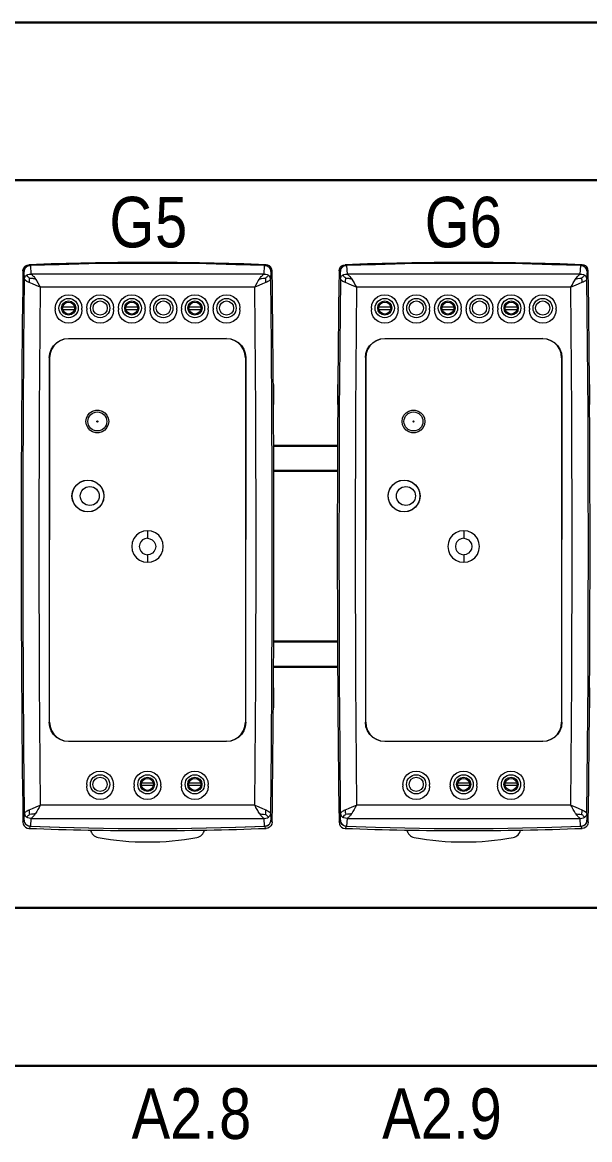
# Model space of a CAD drawing. Header units: millimetres. Extents: x -6000 to 26000, y -6000 to 26000.
# Drawn here: x 135.63 to 148.12, y -4527.28 to -4502.69 of the extents above; entities that cross this region are included whole.
import ezdxf

# ---------------------------------------------------------------- set-up
doc = ezdxf.new("R2010")
doc.units = ezdxf.units.MM
doc.header["$MEASUREMENT"] = 0
for name, color, linetype, lineweight in [('Чертеж и Рисунок_Ном._пера__1', 7, 'Continuous', 15), ('Чертеж и Рисунок_Ном._пера__21', 7, 'Continuous', 30), ('Чертеж и Рисунок_Ном._пера__7', 7, 'Continuous', 15)]:
    doc.layers.add(name, color=color, linetype=linetype, lineweight=lineweight)
doc.styles.add('СГЕНЕРИР_СТИЛЬ_1', font='')
doc.styles.get('СГЕНЕРИР_СТИЛЬ_1').set_extended_font_data('Arial Narrow')

msp = doc.modelspace()

# ---------------------------------------------------------------- linework, layer by layer
at = {"layer": 'Чертеж и Рисунок_Ном._пера__21', "color": 7, "linetype": 'Continuous', "lineweight": 30}
for p, q in [((84.398, -4502.689), (155.339, -4502.689)), ((155.339, -4506.166), (84.398, -4506.166)), ((141.162, -4512.007), (142.565, -4512.007)), ((141.164, -4512.561), (142.563, -4512.561)), ((142.565, -4516.319), (141.162, -4516.319)), ((142.567, -4516.876), (141.159, -4516.876)), ((84.398, -4522.18), (155.339, -4522.18)), ((155.339, -4525.657), (84.398, -4525.657))]:
    msp.add_line(p, q, dxfattribs=at)
at = {"layer": 'Чертеж и Рисунок_Ном._пера__7', "color": 7, "linetype": 'Continuous', "lineweight": 15}
for p, q in [((135.667, -4508.173), (135.64, -4508.16)), ((135.773, -4508.023), (135.801, -4508.036)), ((135.806, -4508.042), (135.815, -4508.229)), ((136.372, -4508.005), (136.372, -4508.014)), ((136.918, -4508), (136.918, -4507.992)), ((137.064, -4507.989), (137.064, -4507.998)), ((137.611, -4507.989), (137.611, -4507.981)), ((137.762, -4507.979), (137.762, -4507.988)), ((138.31, -4507.985), (138.31, -4507.976)), ((138.454, -4507.976), (138.455, -4507.985)), ((139.002, -4507.988), (139.002, -4507.979)), ((139.153, -4507.981), (139.153, -4507.989)), ((139.7, -4507.998), (139.7, -4507.989)), ((139.846, -4507.992), (139.846, -4508)), ((140.392, -4508.014), (140.392, -4508.005)), ((140.95, -4508.229), (140.958, -4508.042)), ((140.963, -4508.036), (140.991, -4508.023)), ((141.125, -4508.16), (141.097, -4508.173)), ((142.627, -4508.173), (142.599, -4508.16)), ((142.733, -4508.023), (142.761, -4508.036)), ((142.766, -4508.042), (142.775, -4508.229)), ((143.332, -4508.005), (143.332, -4508.014)), ((143.878, -4508), (143.878, -4507.992)), ((144.024, -4507.989), (144.024, -4507.998)), ((144.571, -4507.989), (144.571, -4507.981)), ((144.722, -4507.979), (144.722, -4507.988)), ((145.269, -4507.985), (145.269, -4507.976)), ((145.414, -4507.976), (145.414, -4507.985)), ((145.962, -4507.988), (145.962, -4507.979)), ((146.113, -4507.981), (146.113, -4507.989)), ((146.66, -4507.998), (146.66, -4507.989)), ((146.806, -4507.992), (146.806, -4508)), ((147.352, -4508.014), (147.352, -4508.005)), ((147.909, -4508.229), (147.918, -4508.042)), ((147.923, -4508.036), (147.951, -4508.023)), ((148.085, -4508.16), (148.057, -4508.173)), ((140.95, -4508.229), (135.815, -4508.229)), ((147.909, -4508.229), (142.775, -4508.229)), ((140.744, -4508.52), (136.02, -4508.52)), ((147.704, -4508.52), (142.98, -4508.52)), ((136.352, -4508.978), (136.352, -4509.02)), ((136.516, -4508.95), (136.774, -4508.95)), ((136.516, -4509.006), (136.774, -4509.006)), ((136.938, -4509.02), (136.938, -4508.978)), ((137.047, -4508.978), (137.047, -4509.02)), ((137.634, -4509.02), (137.634, -4508.978)), ((137.743, -4508.978), (137.743, -4509.02)), ((137.907, -4508.95), (138.165, -4508.95)), ((137.907, -4509.006), (138.165, -4509.006)), ((138.329, -4509.02), (138.329, -4508.978)), ((138.438, -4508.978), (138.438, -4509.02)), ((139.025, -4509.02), (139.025, -4508.978)), ((139.134, -4508.978), (139.134, -4509.02)), ((139.298, -4508.95), (139.556, -4508.95)), ((139.298, -4509.006), (139.556, -4509.006)), ((139.72, -4509.02), (139.72, -4508.978)), ((139.829, -4508.978), (139.829, -4509.02)), ((140.416, -4509.02), (140.416, -4508.978)), ((143.311, -4508.978), (143.311, -4509.02)), ((143.475, -4508.95), (143.734, -4508.95)), ((143.475, -4509.006), (143.734, -4509.006)), ((143.898, -4509.02), (143.898, -4508.978)), ((144.007, -4508.978), (144.007, -4509.02)), ((144.593, -4509.02), (144.593, -4508.978)), ((144.702, -4508.978), (144.702, -4509.02)), ((144.866, -4508.95), (145.125, -4508.95)), ((144.866, -4509.006), (145.125, -4509.006)), ((145.289, -4509.02), (145.289, -4508.978)), ((145.398, -4508.978), (145.398, -4509.02)), ((145.984, -4509.02), (145.984, -4508.978)), ((146.093, -4508.978), (146.093, -4509.02)), ((146.257, -4508.95), (146.516, -4508.95)), ((146.257, -4509.006), (146.516, -4509.006)), ((146.68, -4509.02), (146.68, -4508.978)), ((146.789, -4508.978), (146.789, -4509.02)), ((147.375, -4509.02), (147.375, -4508.978)), ((136.644, -4509.647), (140.121, -4509.647)), ((140.121, -4509.647), (136.644, -4509.655)), ((136.644, -4509.655), (136.644, -4509.647)), ((140.121, -4509.647), (140.121, -4509.655)), ((143.603, -4509.647), (147.081, -4509.647)), ((147.081, -4509.647), (143.603, -4509.655)), ((143.603, -4509.655), (143.603, -4509.647)), ((147.081, -4509.647), (147.081, -4509.655)), ((136.219, -4510.068), (136.226, -4510.072)), ((136.226, -4510.072), (136.219, -4518.096)), ((136.226, -4518.094), (136.226, -4510.072)), ((140.538, -4510.072), (140.546, -4510.068)), ((140.546, -4510.069), (140.538, -4518.094)), ((140.546, -4518.096), (140.546, -4510.069)), ((143.178, -4510.068), (143.186, -4510.072)), ((143.186, -4510.072), (143.178, -4518.096)), ((143.186, -4518.094), (143.186, -4510.072)), ((147.498, -4510.072), (147.505, -4510.068)), ((147.505, -4510.069), (147.498, -4518.094)), ((147.505, -4518.096), (147.505, -4510.069)), ((141.15, -4510.663), (141.155, -4510.663)), ((141.155, -4510.663), (141.155, -4511.1)), ((142.57, -4511.1), (142.57, -4510.663)), ((148.11, -4510.663), (148.114, -4510.663)), ((148.114, -4510.663), (148.114, -4511.1)), ((138.382, -4513.879), (138.382, -4514.046)), ((145.342, -4513.879), (145.342, -4514.046)), ((138.382, -4514.407), (138.382, -4514.574)), ((145.342, -4514.407), (145.342, -4514.574)), ((141.155, -4517.34), (141.155, -4517.777)), ((148.114, -4517.34), (148.114, -4517.777)), ((142.574, -4517.777), (142.57, -4517.777)), ((136.226, -4518.094), (136.219, -4518.097)), ((140.546, -4518.097), (140.538, -4518.094)), ((143.186, -4518.094), (143.178, -4518.097)), ((147.505, -4518.097), (147.498, -4518.094)), ((136.644, -4518.518), (136.644, -4518.511)), ((136.644, -4518.511), (140.121, -4518.511)), ((140.121, -4518.511), (136.644, -4518.518)), ((140.121, -4518.511), (140.121, -4518.518)), ((143.603, -4518.518), (143.603, -4518.511)), ((143.603, -4518.511), (147.081, -4518.511)), ((147.081, -4518.511), (143.603, -4518.518)), ((147.081, -4518.511), (147.081, -4518.518)), ((137.044, -4519.461), (137.044, -4519.503)), ((137.631, -4519.503), (137.631, -4519.461)), ((138.088, -4519.461), (138.087, -4519.503)), ((138.51, -4519.433), (138.252, -4519.433)), ((138.51, -4519.489), (138.252, -4519.489)), ((138.674, -4519.503), (138.674, -4519.461)), ((139.131, -4519.461), (139.131, -4519.503)), ((139.553, -4519.433), (139.295, -4519.433)), ((139.553, -4519.489), (139.295, -4519.489)), ((139.718, -4519.503), (139.717, -4519.461)), ((144.004, -4519.461), (144.004, -4519.503)), ((144.591, -4519.503), (144.591, -4519.461)), ((145.047, -4519.461), (145.047, -4519.503)), ((145.47, -4519.433), (145.211, -4519.433)), ((145.47, -4519.489), (145.211, -4519.489)), ((145.634, -4519.503), (145.634, -4519.461)), ((146.09, -4519.461), (146.09, -4519.503)), ((146.513, -4519.433), (146.255, -4519.433)), ((146.513, -4519.489), (146.255, -4519.489)), ((146.677, -4519.503), (146.677, -4519.461)), ((140.744, -4519.919), (136.02, -4519.919)), ((147.704, -4519.919), (142.98, -4519.919)), ((135.668, -4520.251), (135.674, -4520.103)), ((135.815, -4520.21), (135.807, -4520.382)), ((135.815, -4520.21), (140.95, -4520.21)), ((140.958, -4520.382), (140.95, -4520.21)), ((141.09, -4520.103), (141.097, -4520.251)), ((142.627, -4520.251), (142.634, -4520.103)), ((142.774, -4520.21), (142.766, -4520.382)), ((142.774, -4520.21), (147.909, -4520.21)), ((147.917, -4520.382), (147.909, -4520.21)), ((148.05, -4520.103), (148.056, -4520.251)), ((135.64, -4520.293), (135.668, -4520.251)), ((141.097, -4520.251), (141.125, -4520.293)), ((142.599, -4520.293), (142.627, -4520.251)), ((148.056, -4520.251), (148.085, -4520.293))]:
    msp.add_line(p, q, dxfattribs=at)
at = {"layer": 'Чертеж и Рисунок_Ном._пера__7', "color": 7, "linetype": 'Continuous', "lineweight": 15, "flags": 128}
for points in [[(135.64, -4508.16), (135.647, -4508.118), (135.666, -4508.081), (135.695, -4508.051), (135.732, -4508.031), (135.773, -4508.023)], [(135.667, -4508.173), (135.67, -4508.148), (135.677, -4508.123), (135.689, -4508.099), (135.707, -4508.078)], [(135.709, -4508.08), (135.699, -4508.09), (135.691, -4508.101), (135.684, -4508.113), (135.678, -4508.125), (135.673, -4508.137), (135.67, -4508.149), (135.668, -4508.161), (135.667, -4508.173)], [(135.675, -4508.336), (135.672, -4508.282), (135.67, -4508.227), (135.667, -4508.173)], [(135.707, -4508.078), (135.717, -4508.068), (135.728, -4508.06), (135.74, -4508.053), (135.752, -4508.047), (135.764, -4508.042), (135.777, -4508.039), (135.789, -4508.037), (135.801, -4508.036)], [(135.806, -4508.042), (135.781, -4508.044), (135.756, -4508.051), (135.731, -4508.063), (135.709, -4508.08)], [(135.731, -4508.06), (135.719, -4508.067), (135.71, -4508.074)], [(135.715, -4508.074), (135.727, -4508.063)], [(135.735, -4508.058), (135.752, -4508.049), (135.768, -4508.043), (135.784, -4508.039), (135.803, -4508.038)], [(135.801, -4508.036), (136.44, -4508.015), (137.086, -4507.999), (137.733, -4507.99), (138.058, -4507.987), (138.382, -4507.986), (138.707, -4507.987), (139.031, -4507.99), (139.679, -4507.999), (140.324, -4508.015), (140.963, -4508.036)], [(140.958, -4508.042), (140.32, -4508.02), (139.676, -4508.005), (139.03, -4507.995), (138.706, -4507.993), (138.382, -4507.992), (138.058, -4507.993), (137.734, -4507.995), (137.088, -4508.005), (136.444, -4508.02), (135.806, -4508.042)], [(141.056, -4508.08), (141.045, -4508.071), (141.034, -4508.063), (141.022, -4508.057), (141.009, -4508.051), (140.996, -4508.047), (140.983, -4508.044), (140.971, -4508.042), (140.958, -4508.042)], [(140.962, -4508.038), (140.98, -4508.039), (140.996, -4508.043), (141.013, -4508.049), (141.029, -4508.058)], [(140.963, -4508.036), (140.988, -4508.039), (141.013, -4508.047), (141.037, -4508.06), (141.058, -4508.078)], [(141.125, -4508.16), (141.118, -4508.118), (141.099, -4508.081), (141.07, -4508.051), (141.032, -4508.031), (140.991, -4508.023)], [(141.058, -4508.078), (141.049, -4508.07), (141.04, -4508.064), (141.029, -4508.058)], [(141.05, -4508.074), (141.037, -4508.063)], [(141.097, -4508.173), (141.095, -4508.149), (141.087, -4508.125), (141.074, -4508.101), (141.056, -4508.08)], [(141.058, -4508.078), (141.079, -4508.106), (141.092, -4508.138), (141.097, -4508.173)], [(141.097, -4508.173), (141.095, -4508.227), (141.092, -4508.282), (141.09, -4508.336)], [(142.599, -4508.16), (142.606, -4508.118), (142.625, -4508.081), (142.655, -4508.051), (142.692, -4508.031), (142.733, -4508.023)], [(142.627, -4508.173), (142.629, -4508.148), (142.637, -4508.123), (142.649, -4508.099), (142.666, -4508.078)], [(142.668, -4508.08), (142.659, -4508.09), (142.65, -4508.101), (142.643, -4508.113), (142.637, -4508.125), (142.633, -4508.137), (142.63, -4508.149), (142.628, -4508.161), (142.627, -4508.173)], [(142.634, -4508.336), (142.632, -4508.282), (142.629, -4508.227), (142.627, -4508.173)], [(142.666, -4508.078), (142.677, -4508.068), (142.688, -4508.06), (142.699, -4508.053), (142.711, -4508.047), (142.724, -4508.042), (142.736, -4508.039), (142.749, -4508.037), (142.761, -4508.036)], [(142.766, -4508.042), (142.741, -4508.044), (142.715, -4508.051), (142.691, -4508.063), (142.668, -4508.08)], [(142.69, -4508.06), (142.679, -4508.067), (142.67, -4508.074)], [(142.675, -4508.074), (142.687, -4508.063)], [(142.695, -4508.058), (142.712, -4508.049), (142.728, -4508.043), (142.744, -4508.039), (142.762, -4508.038)], [(142.761, -4508.036), (143.4, -4508.015), (144.045, -4507.999), (144.693, -4507.99), (145.017, -4507.987), (145.342, -4507.986), (145.667, -4507.987), (145.991, -4507.99), (146.638, -4507.999), (147.284, -4508.015), (147.923, -4508.036)], [(147.918, -4508.042), (147.28, -4508.02), (146.636, -4508.005), (145.99, -4507.995), (145.666, -4507.993), (145.342, -4507.992), (145.018, -4507.993), (144.694, -4507.995), (144.048, -4508.005), (143.404, -4508.02), (142.766, -4508.042)], [(148.015, -4508.08), (148.005, -4508.071), (147.993, -4508.063), (147.981, -4508.057), (147.969, -4508.051), (147.956, -4508.047), (147.943, -4508.044), (147.93, -4508.042), (147.918, -4508.042)], [(147.922, -4508.038), (147.94, -4508.039), (147.956, -4508.043), (147.972, -4508.049), (147.989, -4508.058)], [(147.923, -4508.036), (147.948, -4508.039), (147.972, -4508.047), (147.996, -4508.06), (148.017, -4508.078)], [(148.085, -4508.16), (148.078, -4508.118), (148.059, -4508.081), (148.029, -4508.051), (147.992, -4508.031), (147.951, -4508.023)], [(148.017, -4508.078), (148.009, -4508.07), (148, -4508.064), (147.989, -4508.058)], [(148.009, -4508.074), (147.997, -4508.063)], [(148.057, -4508.173), (148.054, -4508.149), (148.047, -4508.125), (148.033, -4508.101), (148.015, -4508.08)], [(148.017, -4508.078), (148.039, -4508.106), (148.052, -4508.138), (148.057, -4508.173)], [(148.057, -4508.173), (148.054, -4508.227), (148.052, -4508.282), (148.05, -4508.336)], [(135.644, -4514.226), (135.646, -4512.746), (135.652, -4511.267), (135.662, -4509.799), (135.675, -4508.336)], [(135.675, -4508.336), (135.68, -4508.306), (135.695, -4508.278), (135.717, -4508.255)], [(135.778, -4508.417), (135.724, -4508.39), (135.688, -4508.364), (135.675, -4508.336)], [(135.717, -4508.255), (135.745, -4508.239), (135.779, -4508.229), (135.815, -4508.229)], [(135.785, -4508.316), (135.773, -4508.306), (135.762, -4508.296), (135.751, -4508.287), (135.742, -4508.279), (135.734, -4508.272), (135.721, -4508.26)], [(135.785, -4508.316), (135.78, -4508.34), (135.778, -4508.351), (135.777, -4508.363), (135.777, -4508.387), (135.778, -4508.401), (135.778, -4508.417)], [(136.02, -4508.52), (135.931, -4508.48), (135.848, -4508.446), (135.778, -4508.417)], [(135.785, -4508.316), (135.818, -4508.317), (135.834, -4508.318), (135.85, -4508.321), (135.866, -4508.324), (135.882, -4508.328), (135.899, -4508.332), (135.918, -4508.338)], [(135.815, -4508.229), (135.828, -4508.237), (135.841, -4508.247), (135.853, -4508.258), (135.866, -4508.272), (135.879, -4508.286), (135.892, -4508.302), (135.905, -4508.319), (135.918, -4508.338)], [(135.918, -4508.338), (135.943, -4508.379), (135.956, -4508.401), (135.969, -4508.423), (135.995, -4508.471), (136.008, -4508.495), (136.02, -4508.52)], [(140.744, -4508.52), (140.77, -4508.471), (140.796, -4508.423), (140.821, -4508.379), (140.847, -4508.338)], [(140.987, -4508.417), (140.917, -4508.446), (140.834, -4508.48), (140.744, -4508.52)], [(140.847, -4508.338), (140.86, -4508.319), (140.873, -4508.302), (140.885, -4508.286), (140.898, -4508.272), (140.911, -4508.258), (140.924, -4508.247), (140.937, -4508.237), (140.95, -4508.229)], [(140.847, -4508.338), (140.895, -4508.324), (140.937, -4508.318), (140.979, -4508.316)], [(140.95, -4508.229), (140.986, -4508.229), (141.019, -4508.239), (141.048, -4508.255)], [(140.979, -4508.316), (140.991, -4508.306), (141.003, -4508.296), (141.013, -4508.287), (141.022, -4508.279), (141.03, -4508.272), (141.043, -4508.26)], [(140.987, -4508.417), (140.987, -4508.387), (140.987, -4508.363), (140.984, -4508.34), (140.979, -4508.316)], [(141.09, -4508.336), (141.083, -4508.355), (141.075, -4508.365), (141.064, -4508.375), (141.049, -4508.385), (141.031, -4508.395), (141.01, -4508.406), (140.987, -4508.417)], [(141.09, -4508.336), (141.084, -4508.306), (141.07, -4508.278), (141.048, -4508.255)], [(141.09, -4508.336), (141.103, -4509.799), (141.113, -4511.267), (141.118, -4512.746), (141.12, -4514.226)], [(142.604, -4514.226), (142.606, -4512.746), (142.612, -4511.267), (142.621, -4509.799), (142.635, -4508.336)], [(142.634, -4508.336), (142.64, -4508.306), (142.654, -4508.278), (142.676, -4508.255)], [(142.738, -4508.417), (142.684, -4508.39), (142.648, -4508.364), (142.635, -4508.336)], [(142.676, -4508.255), (142.705, -4508.239), (142.738, -4508.229), (142.775, -4508.229)], [(142.745, -4508.316), (142.733, -4508.306), (142.721, -4508.296), (142.711, -4508.287), (142.702, -4508.279), (142.694, -4508.272), (142.681, -4508.26)], [(142.745, -4508.316), (142.74, -4508.34), (142.738, -4508.351), (142.737, -4508.363), (142.737, -4508.387), (142.737, -4508.401), (142.738, -4508.417)], [(142.98, -4508.52), (142.891, -4508.48), (142.807, -4508.446), (142.738, -4508.417)], [(142.745, -4508.316), (142.778, -4508.317), (142.794, -4508.318), (142.81, -4508.321), (142.826, -4508.324), (142.842, -4508.328), (142.859, -4508.332), (142.877, -4508.338)], [(142.775, -4508.229), (142.787, -4508.237), (142.8, -4508.247), (142.813, -4508.258), (142.826, -4508.272), (142.839, -4508.286), (142.852, -4508.302), (142.864, -4508.319), (142.877, -4508.338)], [(142.877, -4508.338), (142.903, -4508.379), (142.916, -4508.401), (142.929, -4508.423), (142.954, -4508.471), (142.967, -4508.495), (142.98, -4508.52)], [(147.704, -4508.52), (147.729, -4508.471), (147.755, -4508.423), (147.781, -4508.379), (147.807, -4508.338)], [(147.946, -4508.417), (147.876, -4508.446), (147.793, -4508.48), (147.704, -4508.52)], [(147.807, -4508.338), (147.819, -4508.319), (147.832, -4508.302), (147.845, -4508.286), (147.858, -4508.272), (147.871, -4508.258), (147.884, -4508.247), (147.896, -4508.237), (147.909, -4508.229)], [(147.807, -4508.338), (147.855, -4508.324), (147.897, -4508.318), (147.939, -4508.316)], [(147.909, -4508.229), (147.945, -4508.229), (147.979, -4508.239), (148.007, -4508.255)], [(147.939, -4508.316), (147.951, -4508.306), (147.962, -4508.296), (147.973, -4508.287), (147.982, -4508.279), (147.99, -4508.272), (148.003, -4508.26)], [(147.946, -4508.417), (147.947, -4508.387), (147.947, -4508.363), (147.944, -4508.34), (147.939, -4508.316)], [(148.049, -4508.336), (148.043, -4508.355), (148.035, -4508.365), (148.023, -4508.375), (148.009, -4508.385), (147.991, -4508.395), (147.97, -4508.406), (147.946, -4508.417)], [(148.05, -4508.336), (148.044, -4508.306), (148.029, -4508.278), (148.007, -4508.255)], [(148.049, -4508.336), (148.063, -4509.799), (148.072, -4511.267), (148.078, -4512.746), (148.08, -4514.226)], [(136.02, -4508.52), (136, -4511.247), (135.992, -4514.219), (136, -4517.191), (136.02, -4519.919)], [(140.744, -4519.919), (140.765, -4517.191), (140.773, -4514.219), (140.765, -4511.247), (140.744, -4508.52)], [(142.98, -4508.52), (142.959, -4511.247), (142.951, -4514.219), (142.959, -4517.191), (142.98, -4519.919)], [(147.704, -4519.919), (147.725, -4517.191), (147.732, -4514.219), (147.725, -4511.247), (147.704, -4508.52)], [(136.352, -4508.978), (136.361, -4508.902), (136.391, -4508.831), (136.436, -4508.771), (136.496, -4508.724), (136.567, -4508.694), (136.644, -4508.684), (136.721, -4508.694), (136.792, -4508.723), (136.852, -4508.77), (136.899, -4508.83), (136.928, -4508.901), (136.938, -4508.978)], [(137.047, -4508.978), (137.057, -4508.902), (137.086, -4508.831), (137.132, -4508.771), (137.192, -4508.724), (137.263, -4508.694), (137.34, -4508.684), (137.417, -4508.694), (137.488, -4508.723), (137.548, -4508.77), (137.594, -4508.83), (137.624, -4508.901), (137.634, -4508.978)], [(137.743, -4508.978), (137.752, -4508.902), (137.782, -4508.831), (137.827, -4508.771), (137.887, -4508.724), (137.958, -4508.694), (138.035, -4508.684), (138.112, -4508.694), (138.183, -4508.723), (138.243, -4508.77), (138.29, -4508.83), (138.319, -4508.901), (138.329, -4508.978)], [(138.438, -4508.978), (138.448, -4508.902), (138.477, -4508.831), (138.523, -4508.771), (138.583, -4508.724), (138.654, -4508.694), (138.731, -4508.684), (138.808, -4508.694), (138.879, -4508.723), (138.939, -4508.77), (138.985, -4508.83), (139.015, -4508.901), (139.025, -4508.978)], [(139.134, -4508.978), (139.143, -4508.902), (139.173, -4508.831), (139.218, -4508.771), (139.278, -4508.724), (139.349, -4508.694), (139.426, -4508.684), (139.503, -4508.694), (139.574, -4508.723), (139.634, -4508.77), (139.681, -4508.83), (139.71, -4508.901), (139.72, -4508.978)], [(139.829, -4508.978), (139.839, -4508.902), (139.868, -4508.831), (139.914, -4508.771), (139.974, -4508.724), (140.045, -4508.694), (140.122, -4508.684), (140.199, -4508.694), (140.27, -4508.723), (140.33, -4508.77), (140.376, -4508.83), (140.406, -4508.901), (140.416, -4508.978)], [(143.311, -4508.978), (143.321, -4508.902), (143.35, -4508.831), (143.396, -4508.771), (143.456, -4508.724), (143.527, -4508.694), (143.604, -4508.684), (143.681, -4508.694), (143.752, -4508.723), (143.812, -4508.77), (143.858, -4508.83), (143.888, -4508.901), (143.898, -4508.978)], [(144.007, -4508.978), (144.017, -4508.902), (144.046, -4508.831), (144.091, -4508.771), (144.152, -4508.724), (144.222, -4508.694), (144.299, -4508.684), (144.376, -4508.694), (144.447, -4508.723), (144.508, -4508.77), (144.554, -4508.83), (144.583, -4508.901), (144.593, -4508.978)], [(144.702, -4508.978), (144.712, -4508.902), (144.741, -4508.831), (144.787, -4508.771), (144.847, -4508.724), (144.918, -4508.694), (144.995, -4508.684), (145.072, -4508.694), (145.143, -4508.723), (145.203, -4508.77), (145.249, -4508.83), (145.279, -4508.901), (145.289, -4508.978)], [(145.398, -4508.978), (145.408, -4508.902), (145.437, -4508.831), (145.482, -4508.771), (145.543, -4508.724), (145.613, -4508.694), (145.69, -4508.684), (145.767, -4508.694), (145.838, -4508.723), (145.899, -4508.77), (145.945, -4508.83), (145.974, -4508.901), (145.984, -4508.978)], [(146.093, -4508.978), (146.103, -4508.902), (146.132, -4508.831), (146.178, -4508.771), (146.238, -4508.724), (146.309, -4508.694), (146.386, -4508.684), (146.463, -4508.694), (146.534, -4508.723), (146.594, -4508.77), (146.64, -4508.83), (146.67, -4508.901), (146.68, -4508.978)], [(146.789, -4508.978), (146.799, -4508.902), (146.828, -4508.831), (146.873, -4508.771), (146.934, -4508.724), (147.004, -4508.694), (147.081, -4508.684), (147.158, -4508.694), (147.229, -4508.723), (147.29, -4508.77), (147.336, -4508.83), (147.365, -4508.901), (147.375, -4508.978)], [(136.938, -4509.019), (136.928, -4509.096), (136.898, -4509.167), (136.852, -4509.227), (136.791, -4509.273), (136.72, -4509.302), (136.646, -4509.312), (136.571, -4509.303), (136.5, -4509.274), (136.439, -4509.228), (136.392, -4509.168), (136.362, -4509.097), (136.352, -4509.019)], [(137.634, -4509.019), (137.623, -4509.096), (137.594, -4509.167), (137.547, -4509.227), (137.486, -4509.273), (137.416, -4509.302), (137.341, -4509.312), (137.266, -4509.303), (137.196, -4509.274), (137.135, -4509.228), (137.088, -4509.168), (137.058, -4509.097), (137.047, -4509.019)], [(138.329, -4509.019), (138.319, -4509.096), (138.289, -4509.167), (138.243, -4509.227), (138.182, -4509.273), (138.111, -4509.302), (138.037, -4509.312), (137.962, -4509.303), (137.891, -4509.274), (137.83, -4509.228), (137.783, -4509.168), (137.753, -4509.097), (137.743, -4509.019)], [(139.025, -4509.019), (139.014, -4509.096), (138.985, -4509.167), (138.938, -4509.227), (138.877, -4509.273), (138.807, -4509.302), (138.732, -4509.312), (138.657, -4509.303), (138.587, -4509.274), (138.526, -4509.228), (138.479, -4509.168), (138.449, -4509.097), (138.438, -4509.019)], [(139.72, -4509.019), (139.71, -4509.096), (139.68, -4509.167), (139.634, -4509.227), (139.573, -4509.273), (139.502, -4509.302), (139.428, -4509.312), (139.353, -4509.303), (139.282, -4509.274), (139.221, -4509.228), (139.174, -4509.168), (139.144, -4509.097), (139.134, -4509.019)], [(140.416, -4509.019), (140.405, -4509.096), (140.376, -4509.167), (140.329, -4509.227), (140.268, -4509.273), (140.198, -4509.302), (140.123, -4509.312), (140.048, -4509.303), (139.978, -4509.274), (139.917, -4509.228), (139.87, -4509.168), (139.84, -4509.097), (139.829, -4509.019)], [(143.898, -4509.019), (143.887, -4509.096), (143.858, -4509.167), (143.811, -4509.227), (143.751, -4509.273), (143.68, -4509.302), (143.605, -4509.312), (143.53, -4509.303), (143.46, -4509.274), (143.399, -4509.228), (143.352, -4509.168), (143.322, -4509.097), (143.311, -4509.019)], [(144.593, -4509.019), (144.583, -4509.096), (144.553, -4509.167), (144.507, -4509.227), (144.446, -4509.273), (144.375, -4509.302), (144.301, -4509.312), (144.226, -4509.303), (144.155, -4509.274), (144.094, -4509.228), (144.047, -4509.168), (144.017, -4509.097), (144.007, -4509.019)], [(145.289, -4509.019), (145.278, -4509.096), (145.249, -4509.167), (145.202, -4509.227), (145.142, -4509.273), (145.071, -4509.302), (144.996, -4509.312), (144.921, -4509.303), (144.851, -4509.274), (144.79, -4509.228), (144.743, -4509.168), (144.713, -4509.097), (144.702, -4509.019)], [(145.984, -4509.019), (145.974, -4509.096), (145.944, -4509.167), (145.898, -4509.227), (145.837, -4509.273), (145.766, -4509.302), (145.692, -4509.312), (145.617, -4509.303), (145.546, -4509.274), (145.485, -4509.228), (145.438, -4509.168), (145.408, -4509.097), (145.398, -4509.019)], [(146.68, -4509.019), (146.669, -4509.096), (146.64, -4509.167), (146.593, -4509.227), (146.533, -4509.273), (146.462, -4509.302), (146.387, -4509.312), (146.312, -4509.303), (146.242, -4509.274), (146.181, -4509.228), (146.134, -4509.168), (146.104, -4509.097), (146.093, -4509.019)], [(147.375, -4509.019), (147.365, -4509.096), (147.335, -4509.167), (147.289, -4509.227), (147.228, -4509.273), (147.157, -4509.302), (147.083, -4509.312), (147.008, -4509.303), (146.937, -4509.274), (146.876, -4509.228), (146.829, -4509.168), (146.799, -4509.097), (146.789, -4509.019)], [(136.219, -4510.069), (136.23, -4509.975), (136.262, -4509.886), (136.312, -4509.806), (136.379, -4509.74), (136.459, -4509.69), (136.549, -4509.658), (136.644, -4509.647)], [(136.644, -4509.655), (136.55, -4509.665), (136.462, -4509.696), (136.384, -4509.745), (136.318, -4509.811), (136.268, -4509.89), (136.237, -4509.978), (136.226, -4510.072)], [(140.121, -4509.647), (140.214, -4509.658), (140.303, -4509.688), (140.383, -4509.738), (140.45, -4509.804), (140.501, -4509.883), (140.534, -4509.973), (140.546, -4510.069)], [(140.538, -4510.072), (140.528, -4509.978), (140.497, -4509.89), (140.447, -4509.811), (140.381, -4509.746), (140.303, -4509.696), (140.215, -4509.665), (140.121, -4509.655)], [(143.178, -4510.069), (143.19, -4509.975), (143.221, -4509.886), (143.272, -4509.806), (143.339, -4509.74), (143.419, -4509.69), (143.509, -4509.658), (143.603, -4509.647)], [(143.603, -4509.655), (143.51, -4509.665), (143.422, -4509.696), (143.343, -4509.745), (143.278, -4509.811), (143.228, -4509.89), (143.197, -4509.978), (143.186, -4510.072)], [(147.081, -4509.647), (147.174, -4509.658), (147.263, -4509.688), (147.343, -4509.738), (147.41, -4509.804), (147.461, -4509.883), (147.494, -4509.973), (147.505, -4510.069)], [(147.498, -4510.072), (147.487, -4509.978), (147.456, -4509.89), (147.407, -4509.811), (147.341, -4509.746), (147.262, -4509.696), (147.174, -4509.665), (147.081, -4509.655)], [(137.027, -4511.474), (137.037, -4511.402), (137.067, -4511.337), (137.114, -4511.283), (137.175, -4511.244), (137.243, -4511.225), (137.313, -4511.225), (137.381, -4511.245), (137.442, -4511.283), (137.488, -4511.337), (137.518, -4511.402), (137.529, -4511.474)], [(143.987, -4511.474), (143.997, -4511.402), (144.027, -4511.337), (144.074, -4511.283), (144.134, -4511.244), (144.202, -4511.225), (144.273, -4511.225), (144.341, -4511.245), (144.401, -4511.283), (144.448, -4511.337), (144.478, -4511.402), (144.488, -4511.474)], [(137.529, -4511.474), (137.518, -4511.544), (137.489, -4511.609), (137.442, -4511.663), (137.382, -4511.701), (137.314, -4511.721), (137.244, -4511.722), (137.175, -4511.702), (137.115, -4511.664), (137.068, -4511.61), (137.037, -4511.545), (137.027, -4511.474)], [(144.488, -4511.474), (144.478, -4511.544), (144.448, -4511.609), (144.402, -4511.663), (144.342, -4511.701), (144.274, -4511.721), (144.203, -4511.722), (144.135, -4511.702), (144.074, -4511.664), (144.027, -4511.61), (143.997, -4511.545), (143.987, -4511.474)], [(136.72, -4513.113), (136.732, -4513.022), (136.767, -4512.938), (136.823, -4512.866), (136.895, -4512.81), (136.98, -4512.775), (137.071, -4512.763)], [(137.071, -4512.763), (137.162, -4512.775), (137.247, -4512.81), (137.319, -4512.865), (137.375, -4512.938), (137.41, -4513.022), (137.422, -4513.113)], [(143.68, -4513.113), (143.692, -4513.022), (143.727, -4512.938), (143.782, -4512.866), (143.855, -4512.81), (143.94, -4512.775), (144.031, -4512.763)], [(144.031, -4512.763), (144.122, -4512.775), (144.206, -4512.81), (144.278, -4512.865), (144.334, -4512.938), (144.369, -4513.022), (144.382, -4513.113)], [(137.071, -4513.464), (136.98, -4513.452), (136.895, -4513.417), (136.823, -4513.362), (136.767, -4513.289), (136.732, -4513.205), (136.72, -4513.113)], [(137.422, -4513.113), (137.41, -4513.204), (137.375, -4513.289), (137.32, -4513.361), (137.247, -4513.417), (137.162, -4513.452), (137.071, -4513.464)], [(144.031, -4513.464), (143.94, -4513.452), (143.855, -4513.417), (143.782, -4513.362), (143.727, -4513.289), (143.692, -4513.205), (143.68, -4513.113)], [(144.382, -4513.113), (144.37, -4513.204), (144.335, -4513.289), (144.279, -4513.361), (144.207, -4513.417), (144.122, -4513.452), (144.031, -4513.464)], [(138.382, -4513.879), (138.294, -4513.89), (138.209, -4513.925), (138.137, -4513.98), (138.082, -4514.052), (138.047, -4514.136), (138.035, -4514.226), (138.047, -4514.317), (138.081, -4514.401), (138.137, -4514.473), (138.209, -4514.528), (138.293, -4514.563), (138.382, -4514.574)], [(138.382, -4514.046), (138.326, -4514.055), (138.275, -4514.081), (138.236, -4514.121), (138.21, -4514.17), (138.201, -4514.226), (138.21, -4514.282), (138.235, -4514.331), (138.275, -4514.372), (138.326, -4514.398), (138.382, -4514.407)], [(138.382, -4514.574), (138.471, -4514.563), (138.555, -4514.528), (138.628, -4514.473), (138.683, -4514.401), (138.718, -4514.317), (138.73, -4514.227), (138.718, -4514.136), (138.683, -4514.052), (138.628, -4513.98), (138.555, -4513.925), (138.471, -4513.89), (138.382, -4513.879)], [(138.382, -4514.046), (138.437, -4514.054), (138.488, -4514.08), (138.528, -4514.12), (138.554, -4514.17), (138.563, -4514.226), (138.554, -4514.282), (138.529, -4514.332), (138.489, -4514.373), (138.437, -4514.399), (138.382, -4514.407)], [(145.342, -4513.879), (145.253, -4513.89), (145.169, -4513.925), (145.097, -4513.98), (145.041, -4514.052), (145.006, -4514.136), (144.994, -4514.226), (145.006, -4514.317), (145.041, -4514.401), (145.096, -4514.473), (145.169, -4514.528), (145.253, -4514.563), (145.342, -4514.574)], [(145.342, -4514.046), (145.286, -4514.055), (145.235, -4514.081), (145.195, -4514.121), (145.17, -4514.17), (145.161, -4514.226), (145.17, -4514.282), (145.195, -4514.331), (145.235, -4514.372), (145.286, -4514.398), (145.342, -4514.407)], [(145.342, -4514.574), (145.431, -4514.563), (145.515, -4514.528), (145.587, -4514.473), (145.643, -4514.401), (145.678, -4514.317), (145.69, -4514.227), (145.678, -4514.136), (145.643, -4514.052), (145.588, -4513.98), (145.515, -4513.925), (145.431, -4513.89), (145.342, -4513.879)], [(145.342, -4514.046), (145.397, -4514.054), (145.448, -4514.08), (145.488, -4514.12), (145.514, -4514.17), (145.523, -4514.226), (145.514, -4514.282), (145.488, -4514.332), (145.448, -4514.373), (145.397, -4514.399), (145.342, -4514.407)], [(135.675, -4520.103), (135.662, -4518.64), (135.652, -4517.172), (135.646, -4515.7), (135.644, -4514.226)], [(141.12, -4514.226), (141.118, -4515.7), (141.113, -4517.172), (141.103, -4518.64), (141.09, -4520.103)], [(142.634, -4520.103), (142.621, -4518.64), (142.612, -4517.172), (142.606, -4515.7), (142.604, -4514.226)], [(148.08, -4514.226), (148.078, -4515.7), (148.072, -4517.172), (148.063, -4518.64), (148.049, -4520.103)], [(136.644, -4518.518), (136.55, -4518.508), (136.461, -4518.477), (136.382, -4518.428), (136.314, -4518.362), (136.263, -4518.282), (136.231, -4518.193), (136.219, -4518.096)], [(136.226, -4518.094), (136.237, -4518.188), (136.268, -4518.276), (136.318, -4518.354), (136.383, -4518.42), (136.462, -4518.469), (136.55, -4518.5), (136.644, -4518.511)], [(140.121, -4518.511), (140.214, -4518.501), (140.302, -4518.47), (140.381, -4518.42), (140.447, -4518.354), (140.497, -4518.275), (140.528, -4518.187), (140.538, -4518.094)], [(140.546, -4518.096), (140.534, -4518.193), (140.502, -4518.282), (140.451, -4518.361), (140.384, -4518.427), (140.304, -4518.477), (140.215, -4518.508), (140.121, -4518.518)], [(143.603, -4518.518), (143.51, -4518.508), (143.421, -4518.477), (143.341, -4518.428), (143.274, -4518.362), (143.223, -4518.282), (143.19, -4518.193), (143.178, -4518.096)], [(143.186, -4518.094), (143.197, -4518.188), (143.228, -4518.276), (143.277, -4518.354), (143.343, -4518.42), (143.421, -4518.469), (143.51, -4518.5), (143.603, -4518.511)], [(147.081, -4518.511), (147.174, -4518.501), (147.262, -4518.47), (147.341, -4518.42), (147.407, -4518.354), (147.457, -4518.275), (147.487, -4518.187), (147.498, -4518.094)], [(147.505, -4518.096), (147.494, -4518.193), (147.461, -4518.282), (147.41, -4518.361), (147.344, -4518.427), (147.264, -4518.477), (147.175, -4518.508), (147.081, -4518.518)], [(137.044, -4519.461), (137.055, -4519.385), (137.084, -4519.314), (137.131, -4519.254), (137.192, -4519.208), (137.262, -4519.178), (137.337, -4519.169), (137.412, -4519.178), (137.483, -4519.207), (137.544, -4519.253), (137.59, -4519.313), (137.62, -4519.384), (137.631, -4519.461)], [(138.087, -4519.461), (138.098, -4519.385), (138.128, -4519.314), (138.174, -4519.254), (138.235, -4519.208), (138.306, -4519.178), (138.38, -4519.169), (138.455, -4519.178), (138.526, -4519.207), (138.587, -4519.253), (138.634, -4519.313), (138.664, -4519.384), (138.674, -4519.461)], [(139.131, -4519.461), (139.141, -4519.385), (139.171, -4519.314), (139.217, -4519.254), (139.278, -4519.208), (139.349, -4519.178), (139.424, -4519.169), (139.498, -4519.178), (139.569, -4519.207), (139.63, -4519.253), (139.677, -4519.313), (139.707, -4519.384), (139.718, -4519.461)], [(144.004, -4519.461), (144.014, -4519.385), (144.044, -4519.314), (144.09, -4519.254), (144.151, -4519.208), (144.222, -4519.178), (144.297, -4519.169), (144.371, -4519.178), (144.442, -4519.207), (144.503, -4519.253), (144.55, -4519.313), (144.58, -4519.384), (144.591, -4519.461)], [(145.047, -4519.461), (145.057, -4519.385), (145.087, -4519.314), (145.134, -4519.254), (145.194, -4519.208), (145.265, -4519.178), (145.34, -4519.169), (145.415, -4519.178), (145.485, -4519.207), (145.547, -4519.253), (145.593, -4519.313), (145.623, -4519.384), (145.634, -4519.461)], [(146.09, -4519.461), (146.101, -4519.385), (146.131, -4519.314), (146.177, -4519.254), (146.238, -4519.208), (146.308, -4519.178), (146.383, -4519.169), (146.458, -4519.178), (146.529, -4519.207), (146.59, -4519.253), (146.637, -4519.313), (146.667, -4519.384), (146.677, -4519.461)], [(137.631, -4519.503), (137.621, -4519.579), (137.592, -4519.65), (137.546, -4519.71), (137.486, -4519.757), (137.415, -4519.787), (137.338, -4519.797), (137.261, -4519.787), (137.19, -4519.758), (137.13, -4519.711), (137.084, -4519.651), (137.054, -4519.58), (137.044, -4519.503)], [(138.674, -4519.503), (138.665, -4519.579), (138.635, -4519.65), (138.59, -4519.71), (138.529, -4519.757), (138.459, -4519.787), (138.382, -4519.797), (138.304, -4519.787), (138.234, -4519.758), (138.173, -4519.711), (138.127, -4519.651), (138.097, -4519.58), (138.087, -4519.503)], [(139.718, -4519.503), (139.708, -4519.579), (139.678, -4519.65), (139.633, -4519.71), (139.573, -4519.757), (139.502, -4519.787), (139.425, -4519.797), (139.348, -4519.787), (139.277, -4519.758), (139.217, -4519.711), (139.17, -4519.651), (139.141, -4519.58), (139.131, -4519.503)], [(144.591, -4519.503), (144.581, -4519.579), (144.552, -4519.65), (144.506, -4519.71), (144.446, -4519.757), (144.375, -4519.787), (144.298, -4519.797), (144.221, -4519.787), (144.15, -4519.758), (144.09, -4519.711), (144.044, -4519.651), (144.014, -4519.58), (144.004, -4519.503)], [(145.634, -4519.503), (145.624, -4519.579), (145.595, -4519.65), (145.549, -4519.71), (145.489, -4519.757), (145.418, -4519.787), (145.341, -4519.797), (145.264, -4519.787), (145.193, -4519.758), (145.133, -4519.711), (145.087, -4519.651), (145.057, -4519.58), (145.047, -4519.503)], [(146.677, -4519.503), (146.667, -4519.579), (146.638, -4519.65), (146.592, -4519.71), (146.532, -4519.757), (146.462, -4519.787), (146.384, -4519.797), (146.307, -4519.787), (146.237, -4519.758), (146.176, -4519.711), (146.13, -4519.651), (146.1, -4519.58), (146.09, -4519.503)], [(135.778, -4520.022), (135.848, -4519.993), (135.931, -4519.959), (136.02, -4519.919)], [(136.02, -4519.919), (135.995, -4519.968), (135.969, -4520.015), (135.943, -4520.06), (135.917, -4520.101)], [(140.847, -4520.101), (140.821, -4520.06), (140.809, -4520.038), (140.796, -4520.015), (140.77, -4519.968), (140.757, -4519.943), (140.744, -4519.919)], [(140.744, -4519.919), (140.834, -4519.958), (140.917, -4519.993), (140.987, -4520.022)], [(142.737, -4520.022), (142.807, -4519.993), (142.89, -4519.959), (142.98, -4519.919)], [(142.98, -4519.919), (142.954, -4519.968), (142.929, -4520.015), (142.903, -4520.06), (142.877, -4520.101)], [(147.807, -4520.101), (147.781, -4520.06), (147.768, -4520.038), (147.755, -4520.015), (147.73, -4519.968), (147.717, -4519.943), (147.704, -4519.919)], [(147.704, -4519.919), (147.793, -4519.958), (147.877, -4519.993), (147.946, -4520.022)], [(135.675, -4520.103), (135.681, -4520.084), (135.689, -4520.074), (135.701, -4520.064), (135.715, -4520.054), (135.733, -4520.044), (135.754, -4520.033), (135.778, -4520.022)], [(135.675, -4520.103), (135.68, -4520.133), (135.695, -4520.161), (135.717, -4520.184)], [(135.717, -4520.184), (135.727, -4520.174), (135.742, -4520.16), (135.762, -4520.143), (135.785, -4520.123)], [(135.815, -4520.21), (135.779, -4520.209), (135.745, -4520.2), (135.717, -4520.184)], [(135.778, -4520.022), (135.777, -4520.051), (135.777, -4520.076), (135.78, -4520.099), (135.785, -4520.123)], [(135.917, -4520.101), (135.869, -4520.114), (135.827, -4520.121), (135.785, -4520.123)], [(135.917, -4520.101), (135.905, -4520.119), (135.892, -4520.137), (135.879, -4520.153), (135.866, -4520.167), (135.853, -4520.18), (135.84, -4520.192), (135.828, -4520.202), (135.815, -4520.21)], [(140.95, -4520.21), (140.937, -4520.202), (140.924, -4520.192), (140.911, -4520.18), (140.898, -4520.167), (140.886, -4520.153), (140.873, -4520.137), (140.86, -4520.119), (140.847, -4520.101)], [(140.847, -4520.101), (140.895, -4520.114), (140.937, -4520.121), (140.979, -4520.123)], [(140.95, -4520.21), (140.986, -4520.209), (141.02, -4520.2), (141.048, -4520.184)], [(140.979, -4520.123), (140.985, -4520.099), (140.987, -4520.087), (140.988, -4520.076), (140.988, -4520.051), (140.987, -4520.038), (140.987, -4520.022)], [(141.048, -4520.184), (141.037, -4520.174), (141.023, -4520.16), (141.013, -4520.152), (141.003, -4520.143), (140.992, -4520.133), (140.979, -4520.123)], [(140.987, -4520.022), (141.041, -4520.049), (141.076, -4520.075), (141.09, -4520.103)], [(141.09, -4520.103), (141.084, -4520.133), (141.07, -4520.161), (141.048, -4520.184)], [(142.634, -4520.103), (142.641, -4520.084), (142.649, -4520.074), (142.66, -4520.064), (142.675, -4520.054), (142.693, -4520.044), (142.714, -4520.033), (142.737, -4520.022)], [(142.634, -4520.103), (142.64, -4520.133), (142.654, -4520.161), (142.676, -4520.184)], [(142.676, -4520.184), (142.687, -4520.174), (142.702, -4520.16), (142.721, -4520.143), (142.745, -4520.123)], [(142.774, -4520.21), (142.738, -4520.209), (142.705, -4520.2), (142.676, -4520.184)], [(142.737, -4520.022), (142.737, -4520.051), (142.737, -4520.076), (142.74, -4520.099), (142.745, -4520.123)], [(142.877, -4520.101), (142.829, -4520.114), (142.787, -4520.121), (142.745, -4520.123)], [(142.877, -4520.101), (142.864, -4520.119), (142.851, -4520.137), (142.839, -4520.153), (142.826, -4520.167), (142.813, -4520.18), (142.8, -4520.192), (142.787, -4520.202), (142.774, -4520.21)], [(147.909, -4520.21), (147.897, -4520.202), (147.884, -4520.192), (147.871, -4520.18), (147.858, -4520.167), (147.845, -4520.153), (147.832, -4520.137), (147.82, -4520.119), (147.807, -4520.101)], [(147.807, -4520.101), (147.855, -4520.114), (147.897, -4520.121), (147.939, -4520.123)], [(147.909, -4520.21), (147.946, -4520.209), (147.98, -4520.2), (148.008, -4520.184)], [(147.939, -4520.123), (147.944, -4520.099), (147.946, -4520.087), (147.947, -4520.076), (147.947, -4520.051), (147.947, -4520.038), (147.946, -4520.022)], [(148.008, -4520.184), (147.997, -4520.174), (147.982, -4520.16), (147.973, -4520.152), (147.963, -4520.143), (147.951, -4520.133), (147.939, -4520.123)], [(147.946, -4520.022), (148, -4520.049), (148.036, -4520.075), (148.049, -4520.103)], [(148.05, -4520.103), (148.044, -4520.133), (148.03, -4520.161), (148.008, -4520.184)], [(135.64, -4520.293), (135.646, -4520.334), (135.665, -4520.372), (135.695, -4520.402), (135.732, -4520.422), (135.773, -4520.43)], [(135.707, -4520.346), (135.686, -4520.318), (135.673, -4520.286), (135.668, -4520.251)], [(135.668, -4520.251), (135.67, -4520.275), (135.678, -4520.299), (135.691, -4520.323), (135.709, -4520.344)], [(135.802, -4520.388), (135.767, -4520.382), (135.735, -4520.368), (135.707, -4520.346)], [(135.735, -4520.366), (135.725, -4520.36), (135.716, -4520.354), (135.707, -4520.346)], [(135.709, -4520.344), (135.72, -4520.353), (135.731, -4520.361), (135.744, -4520.367), (135.756, -4520.373), (135.769, -4520.377), (135.782, -4520.38), (135.794, -4520.381), (135.807, -4520.382)], [(135.715, -4520.35), (135.728, -4520.361)], [(135.803, -4520.386), (135.784, -4520.384), (135.769, -4520.381), (135.752, -4520.374), (135.735, -4520.366)], [(135.802, -4520.388), (135.792, -4520.402), (135.783, -4520.416), (135.773, -4520.43)], [(140.963, -4520.388), (140.324, -4520.41), (139.679, -4520.427), (139.032, -4520.437), (138.707, -4520.44), (138.382, -4520.441), (138.057, -4520.44), (137.733, -4520.437), (137.085, -4520.427), (136.44, -4520.41), (135.802, -4520.388)], [(135.807, -4520.382), (136.444, -4520.405), (137.088, -4520.421), (137.734, -4520.431), (138.058, -4520.434), (138.382, -4520.435), (138.706, -4520.434), (139.03, -4520.431), (139.677, -4520.421), (140.321, -4520.405), (140.958, -4520.382)], [(140.958, -4520.382), (140.983, -4520.38), (141.008, -4520.373), (141.033, -4520.361), (141.055, -4520.344)], [(141.029, -4520.366), (141.012, -4520.374), (140.996, -4520.38), (140.98, -4520.384), (140.962, -4520.386)], [(141.057, -4520.346), (141.047, -4520.356), (141.036, -4520.364), (141.024, -4520.371), (141.012, -4520.377), (141, -4520.381), (140.987, -4520.385), (140.975, -4520.387), (140.963, -4520.388)], [(140.991, -4520.43), (140.982, -4520.416), (140.972, -4520.402), (140.963, -4520.388)], [(141.125, -4520.293), (141.118, -4520.335), (141.099, -4520.372), (141.07, -4520.402), (141.033, -4520.422), (140.991, -4520.43)], [(141.029, -4520.366), (141.043, -4520.355)], [(141.033, -4520.364), (141.045, -4520.357), (141.054, -4520.349)], [(141.055, -4520.344), (141.065, -4520.334), (141.073, -4520.323), (141.081, -4520.311), (141.086, -4520.299), (141.091, -4520.287), (141.094, -4520.275), (141.096, -4520.263), (141.097, -4520.251)], [(141.097, -4520.251), (141.092, -4520.286), (141.078, -4520.318), (141.057, -4520.346)], [(142.599, -4520.293), (142.606, -4520.334), (142.625, -4520.372), (142.655, -4520.402), (142.692, -4520.422), (142.733, -4520.43)], [(142.667, -4520.346), (142.646, -4520.318), (142.632, -4520.286), (142.627, -4520.251)], [(142.627, -4520.251), (142.63, -4520.275), (142.638, -4520.299), (142.651, -4520.323), (142.669, -4520.344)], [(142.761, -4520.388), (142.727, -4520.382), (142.694, -4520.368), (142.667, -4520.346)], [(142.695, -4520.366), (142.684, -4520.36), (142.676, -4520.354), (142.667, -4520.346)], [(142.669, -4520.344), (142.68, -4520.353), (142.691, -4520.361), (142.703, -4520.367), (142.716, -4520.373), (142.729, -4520.377), (142.741, -4520.38), (142.754, -4520.381), (142.766, -4520.382)], [(142.675, -4520.35), (142.687, -4520.361)], [(142.763, -4520.386), (142.744, -4520.384), (142.728, -4520.381), (142.712, -4520.374), (142.695, -4520.366)], [(142.761, -4520.388), (142.752, -4520.402), (142.742, -4520.416), (142.733, -4520.43)], [(147.923, -4520.388), (147.284, -4520.41), (146.639, -4520.427), (145.991, -4520.437), (145.667, -4520.44), (145.342, -4520.441), (145.017, -4520.44), (144.693, -4520.437), (144.045, -4520.427), (143.4, -4520.41), (142.761, -4520.388)], [(142.766, -4520.382), (143.404, -4520.405), (144.048, -4520.421), (144.694, -4520.431), (145.018, -4520.434), (145.342, -4520.435), (145.666, -4520.434), (145.99, -4520.431), (146.636, -4520.421), (147.28, -4520.405), (147.917, -4520.382)], [(147.917, -4520.382), (147.942, -4520.38), (147.968, -4520.373), (147.993, -4520.361), (148.015, -4520.344)], [(147.989, -4520.366), (147.972, -4520.374), (147.956, -4520.38), (147.94, -4520.384), (147.921, -4520.386)], [(148.017, -4520.346), (148.007, -4520.356), (147.996, -4520.364), (147.984, -4520.371), (147.972, -4520.377), (147.96, -4520.381), (147.947, -4520.385), (147.935, -4520.387), (147.923, -4520.388)], [(147.951, -4520.43), (147.941, -4520.416), (147.932, -4520.402), (147.923, -4520.388)], [(148.085, -4520.293), (148.078, -4520.335), (148.059, -4520.372), (148.029, -4520.402), (147.992, -4520.422), (147.951, -4520.43)], [(147.989, -4520.366), (148.003, -4520.355)], [(147.993, -4520.364), (148.004, -4520.357), (148.014, -4520.349)], [(148.015, -4520.344), (148.025, -4520.334), (148.033, -4520.323), (148.04, -4520.311), (148.046, -4520.299), (148.051, -4520.287), (148.054, -4520.275), (148.056, -4520.263), (148.056, -4520.251)], [(148.056, -4520.251), (148.052, -4520.286), (148.038, -4520.318), (148.017, -4520.346)]]:
    msp.add_lwpolyline(points, dxfattribs=at)
at = {"layer": 'Чертеж и Рисунок_Ном._пера__7', "color": 7, "linetype": 'Continuous', "lineweight": 15}
for centre, radius in [((136.645, -4508.978), 0.212), ((136.645, -4508.978), 0.156), ((136.645, -4508.978), 0.132), ((137.34, -4508.978), 0.212), ((137.34, -4508.978), 0.156), ((138.036, -4508.978), 0.212), ((138.036, -4508.978), 0.156), ((138.036, -4508.978), 0.132), ((138.731, -4508.978), 0.212), ((138.731, -4508.978), 0.156), ((139.427, -4508.978), 0.212), ((139.427, -4508.978), 0.156), ((139.427, -4508.978), 0.132), ((140.122, -4508.978), 0.212), ((140.122, -4508.978), 0.156), ((143.605, -4508.978), 0.212), ((143.605, -4508.978), 0.156), ((143.605, -4508.978), 0.132), ((144.3, -4508.978), 0.212), ((144.3, -4508.978), 0.156), ((144.996, -4508.978), 0.212), ((144.996, -4508.978), 0.156), ((144.996, -4508.978), 0.132), ((145.691, -4508.978), 0.212), ((145.691, -4508.978), 0.156), ((146.387, -4508.978), 0.212), ((146.387, -4508.978), 0.156), ((146.387, -4508.978), 0.132), ((147.082, -4508.978), 0.212), ((147.082, -4508.978), 0.156), ((137.278, -4511.474), 0.209), ((144.237, -4511.474), 0.209), ((137.278, -4511.474), 0.0139), ((144.237, -4511.474), 0.0139), ((137.071, -4513.113), 0.348), ((144.031, -4513.113), 0.348), ((137.111, -4513.114), 0.209), ((144.071, -4513.114), 0.209), ((137.338, -4519.461), 0.212), ((138.381, -4519.461), 0.212), ((139.424, -4519.461), 0.212), ((144.297, -4519.461), 0.212), ((145.341, -4519.461), 0.212), ((146.384, -4519.461), 0.212), ((137.338, -4519.461), 0.156), ((138.381, -4519.461), 0.156), ((138.381, -4519.461), 0.132), ((139.424, -4519.461), 0.156), ((139.424, -4519.461), 0.132), ((144.297, -4519.461), 0.156), ((145.341, -4519.461), 0.156), ((145.341, -4519.461), 0.132), ((146.384, -4519.461), 0.156), ((146.384, -4519.461), 0.132)]:
    msp.add_circle(centre, radius, dxfattribs=at)
for centre, radius, start, end in [((604.041, -4514.226), 468.441, 179.25798, 180.74202), ((138.382, -4577.552), 69.578, 87.85115, 92.14882), ((138.382, -4577.552), 69.575, 91.20567, 91.65571), ((138.382, -4577.552), 69.567, 91.20606, 91.65567), ((138.382, -4577.552), 69.575, 90.635, 91.08575), ((138.382, -4577.552), 69.567, 90.63532, 91.08564), ((138.382, -4577.552), 69.575, 90.05964, 90.51075), ((138.382, -4577.552), 69.567, 90.05989, 90.51056), ((138.382, -4577.552), 69.575, 89.48943, 89.94055), ((138.382, -4577.552), 69.567, 89.48962, 89.94029), ((138.382, -4577.552), 69.575, 88.91443, 89.36519), ((138.382, -4577.552), 69.567, 88.91455, 89.36486), ((138.382, -4577.552), 69.575, 88.34449, 88.79432), ((138.382, -4577.552), 69.567, 88.34451, 88.79412), ((-327.276, -4514.226), 468.441, 359.25798, 0.74202), ((611.001, -4514.226), 468.441, 179.25798, 180.74202), ((145.342, -4577.552), 69.578, 87.85115, 92.14882), ((145.342, -4577.552), 69.575, 91.20567, 91.65571), ((145.342, -4577.552), 69.567, 91.20606, 91.65567), ((145.342, -4577.552), 69.575, 90.635, 91.08575), ((145.342, -4577.552), 69.567, 90.63532, 91.08564), ((145.342, -4577.552), 69.575, 90.05964, 90.51075), ((145.342, -4577.552), 69.567, 90.05989, 90.51056), ((145.342, -4577.552), 69.575, 89.48943, 89.94055), ((145.342, -4577.552), 69.567, 89.48962, 89.94029), ((145.342, -4577.552), 69.575, 88.91443, 89.36519), ((145.342, -4577.552), 69.567, 88.91455, 89.36486), ((145.342, -4577.552), 69.575, 88.34449, 88.79432), ((145.342, -4577.552), 69.567, 88.34451, 88.79412), ((-320.317, -4514.226), 468.441, 359.25798, 0.74202), ((138.382, -4450.901), 69.578, 267.8511, 272.14887), ((137.332, -4520.423), 0.209, 192.0212, 259.351), ((139.432, -4520.423), 0.209, 280.6488, 347.979), ((145.342, -4450.901), 69.578, 267.8511, 272.14887), ((144.292, -4520.423), 0.209, 192.0212, 259.351), ((146.392, -4520.423), 0.209, 280.6488, 347.979), ((138.382, -4514.839), 5.891, 259.3511, 280.6489), ((145.342, -4514.839), 5.891, 259.3511, 280.6489)]:
    msp.add_arc(centre, radius, start, end, dxfattribs=at)

# ---------------------------------------------------------------- texts
at = {"layer": 'Чертеж и Рисунок_Ном._пера__1', "color": 7, "linetype": 'Continuous', "lineweight": 15, "char_height": 1.1128, "attachment_point": 7, "style": 'СГЕНЕРИР_СТИЛЬ_1'}
for s, insert in [('\\A1;{\\pql;\\fArial Narrow|b0|i0|c204|p34;G}', (137.543, -4507.658)), ('\\A1;{\\pql;\\fArial Narrow|b0|i0|c204|p34;5}', (138.549, -4507.658)), ('\\A1;{\\pql;\\fArial Narrow|b0|i0|c204|p34;G6}', (144.483, -4507.658)), ('\\A1;{\\pql;\\fArial Narrow|b0|i0|c204|p34;A2.}', (138.031, -4527.263)), ('\\A1;{\\pql;\\fArial Narrow|b0|i0|c204|p34;8}', (139.958, -4527.282)), ('\\A1;{\\pql;\\fArial Narrow|b0|i0|c204|p34;A2.}', (143.547, -4527.263)), ('\\A1;{\\pql;\\fArial Narrow|b0|i0|c204|p34;9}', (145.474, -4527.282))]:
    msp.add_mtext(s, dxfattribs=dict(at, insert=insert))

doc.saveas('drawing.dxf')
